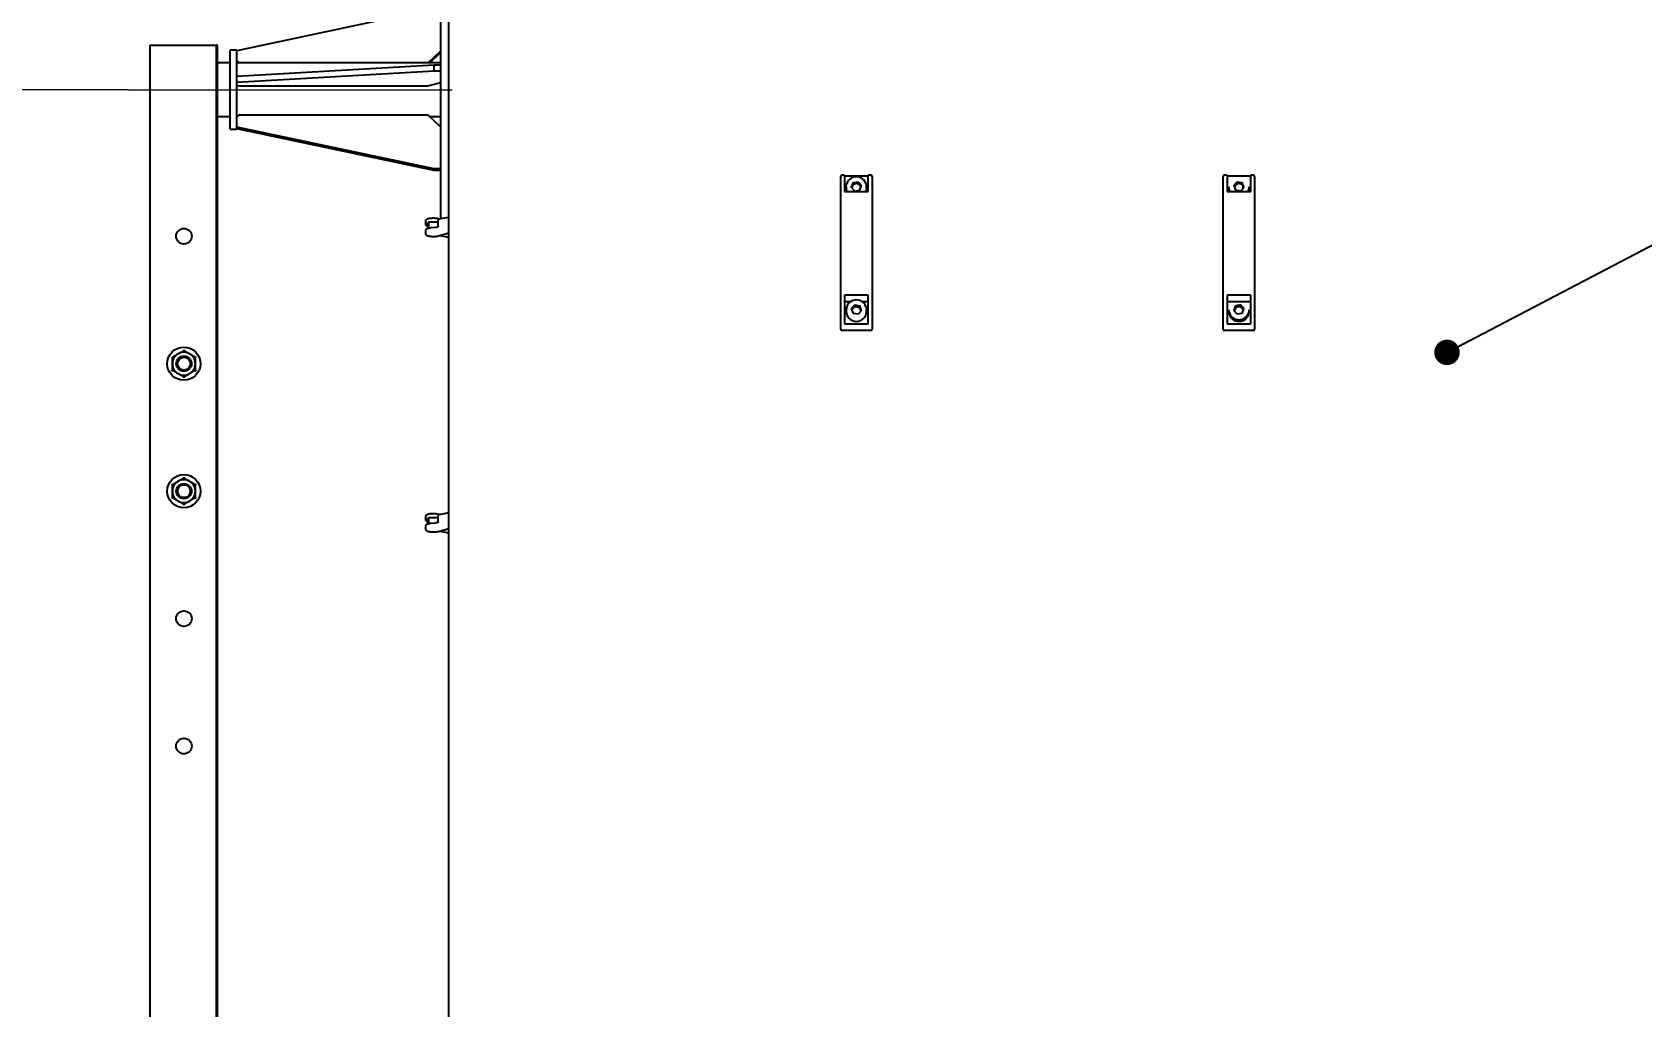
# Model space of a CAD drawing. Header units: millimetres. Extents: x 160 to 8396, y -16 to 5840.
# Drawn here: x 2949 to 4211, y 3765 to 4530 of the extents above; entities that cross this region are included whole.
import ezdxf

# ---------------------------------------------------------------- set-up
doc = ezdxf.new("R2010")
doc.units = ezdxf.units.MM
doc.header["$LTSCALE"] = 20
doc.linetypes.add('CENTERX2', pattern=[20.32, 12.7, -2.54, 2.54, -2.54])
doc.styles.add('SLDTEXTSTYLE1', font='TXT', dxfattribs={"width": 0.605})
doc.dimstyles.new('SLDDIMSTYLE1', dxfattribs={"dimtxt": 70, "dimasz": 60, "dimexe": 0, "dimexo": 0.0625, "dimgap": 17.5, "dimtad": 2, "dimdec": 0, "dimrnd": 1e-09, "dimzin": 12, "dimdsep": 46, "dimtxsty": 'SLDTEXTSTYLE1', "dimsah": 1, "dimcen": 0.09, "dimadec": 0, "dimazin": 3, "dimtol": 1, "dimtfac": 1, "dimtdec": 3, "dimtofl": 0, "dimtmove": 0, "dimatfit": 3, "dimfxl": 0, "dimfrac": 2, "dimtolj": 1, "dimarcsym": 0})
doc.dimstyles.new('SLDDIMSTYLE2', dxfattribs={"dimtxt": 0.18, "dimasz": 20, "dimexe": 0, "dimexo": 0.0625, "dimgap": 0, "dimtad": 0, "dimtih": 1, "dimtoh": 1, "dimdec": 0, "dimrnd": 1e-09, "dimzin": 0, "dimdsep": 46, "dimtxsty": 'Standard', "dimblk1": 'DOT', "dimblk2": 'DOT', "dimsah": 1, "dimcen": 0.09, "dimadec": 0, "dimazin": 0, "dimtfac": 20, "dimtdec": 0, "dimtofl": 0, "dimtmove": 0, "dimatfit": 3, "dimldrblk": 'DOT', "dimfxl": 0, "dimfrac": 2, "dimtolj": 1, "dimtzin": 0, "dimarcsym": 0})

# ---------------------------------------------------------------- blocks, each defined once
blk = doc.blocks.new('_D_7')
at = {"color": 7, "linetype": 'Continuous', "lineweight": 0}
for p, q in [((3024.2, 4484.9), (2772.2, 4484.9)), ((2792.2, 4484.9), (2792.2, 3609.9)), ((3002.2, 3609.9), (2772.2, 3609.9))]:
    blk.add_line(p, q, dxfattribs=at)
at = {"color": 7, "linetype": 'Continuous', "lineweight": 18}
for points in [[(2792.2, 4484.9), (2782.2, 4424.9), (2802.2, 4424.9)], [(2792.2, 3609.9), (2802.2, 3669.9), (2782.2, 3669.9)]]:
    blk.add_solid(points, dxfattribs=at)
at = {"color": 7, "linetype": 'Continuous', "lineweight": 18, "char_height": 70, "attachment_point": 1, "rotation": 90, "style": 'SLDTEXTSTYLE1'}
for s, insert in [('*', (2702, 4108.7)), ('875', (2702, 3955.3))]:
    blk.add_mtext(s, dxfattribs=dict(at, insert=insert))
blk = doc.blocks.new('_D_9')
at = {"color": 7, "linetype": 'Continuous', "lineweight": 0}
for p, q in [((4574.2, 5069.3), (4574.2, 1335.3)), ((2992.2, 3609.9), (2992.2, 1335.3)), ((4574.2, 1355.3), (2992.2, 1355.3))]:
    blk.add_line(p, q, dxfattribs=at)
at = {"color": 7, "linetype": 'Continuous', "lineweight": 18}
for points in [[(2992.2, 1355.3), (3052.2, 1345.3), (3052.2, 1365.3)], [(4574.2, 1355.3), (4514.2, 1365.3), (4514.2, 1345.3)]]:
    blk.add_solid(points, dxfattribs=at)
at = {"color": 7, "linetype": 'Continuous', "lineweight": 18, "char_height": 70, "attachment_point": 1, "style": 'SLDTEXTSTYLE1'}
for s, insert in [('1582', (3644.8, 1445.5)), ('*', (3842.1, 1445.5))]:
    blk.add_mtext(s, dxfattribs=dict(at, insert=insert))
blk = doc.blocks.new('_Dot')
at = {"color": 0, "linetype": 'ByBlock', "lineweight": -2}
blk.add_line((-0.5, 0), (-1, 0), dxfattribs=at)
at = {"color": 0, "linetype": 'ByBlock', "const_width": 0.5}
blk.add_lwpolyline([(-0.25, 0, 1), (0.25, 0, 1)], format="xyb", close=True, dxfattribs=at)

msp = doc.modelspace()

# ---------------------------------------------------------------- linework, layer by layer
at = {"color": 7, "linetype": 'Continuous', "lineweight": 25}
for p, q in [((3275.7, 3687.5), (3275.7, 4586.8)), ((3269.2, 4455.7), (3269.2, 4581.3)), ((3264.2, 4548.3), (3109.2, 4515.5)), ((3041.2, 4519.9), (3041.2, 3619.9)), ((3041.2, 4519.9), (3093.2, 4519.9)), ((3094.2, 4519.9), (3093.2, 4519.9)), ((3093.2, 4519.9), (3093.2, 3620.8)), ((3094.2, 3719.9), (3094.2, 4519.9)), ((3109.2, 4515.9), (3104.2, 4515.9)), ((3104.2, 4453.9), (3104.2, 4515.9)), ((3109.2, 4495.3), (3109.2, 4515.9)), ((3109.2, 4507.7), (3111.1, 4505.9)), ((3259.3, 4505.9), (3269.2, 4515.5)), ((3269.2, 4514.2), (3260.6, 4505.9)), ((3104.2, 4505.9), (3094.2, 4505.9)), ((3109.8, 4505.9), (3109.2, 4506.4)), ((3269.2, 4505.9), (3109.2, 4505.9)), ((3264.2, 4504.1), (3109.2, 4495.3)), ((3264.2, 4499.3), (3109.2, 4490.5)), ((3109.2, 4490.5), (3109.2, 4495.3)), ((3264.2, 4499.3), (3264.2, 4504.1)), ((3269.2, 4504.1), (3264.2, 4504.1)), ((3269.2, 4499.3), (3264.2, 4499.3)), ((3109.2, 4455.7), (3109.2, 4490.5)), ((3109.2, 4490.5), (3109.2, 4490.5)), ((3109.2, 4488.4), (3111.2, 4487.9)), ((3111.2, 4487.9), (3259.2, 4487.9)), ((3259.2, 4487.9), (3269.2, 4490.5)), ((3094.2, 4463.9), (3104.2, 4463.9)), ((3111.2, 4465.2), (3109.2, 4463.3)), ((3109.2, 4463.9), (3109.8, 4463.9)), ((3111.2, 4465.2), (3259.2, 4465.2)), ((3269.2, 4455.6), (3259.2, 4465.2)), ((3260.6, 4463.9), (3269.2, 4463.9)), ((3104.2, 4453.9), (3109.2, 4453.9)), ((3109.2, 4455.6), (3109.2, 4455.7)), ((3264.2, 4422.7), (3109.2, 4455.6)), ((3109.2, 4454.3), (3109.2, 4455.6)), ((3109.2, 4453.9), (3109.2, 4454.3)), ((3264.2, 4421.4), (3109.2, 4454.3)), ((3269.2, 4443.5), (3269.2, 4455.7)), ((3269.2, 4383.5), (3269.2, 4443.5)), ((3269.2, 4422.7), (3264.2, 4422.7)), ((3264.2, 4421.4), (3264.2, 4422.7)), ((3269.2, 4421.4), (3264.2, 4421.4)), ((3583, 4402.7), (3583, 4416.8)), ((3586, 4417.8), (3584, 4417.8)), ((3586, 4417.8), (3586, 4404.9)), ((3604.5, 4417.1), (3586, 4417.1)), ((3587.2, 4408.7), (3587.2, 4407.4)), ((3592.6, 4412), (3591.2, 4408.3)), ((3593.9, 4405.3), (3591.2, 4408.3)), ((3591.9, 4409), (3591.5, 4407.9)), ((3592.6, 4410.8), (3591.9, 4409)), ((3592.6, 4412), (3596.6, 4412.7)), ((3592.6, 4410.8), (3592.6, 4412)), ((3592.6, 4410.8), (3594.6, 4411.2)), ((3593.9, 4405.3), (3597.8, 4406)), ((3594.6, 4411.2), (3596.6, 4411.5)), ((3596.6, 4412.7), (3599.2, 4409.7)), ((3596.6, 4411.5), (3596.6, 4412.7)), ((3596.6, 4411.5), (3597.9, 4410)), ((3597.8, 4406), (3599.2, 4409.7)), ((3597.9, 4410), (3598.9, 4408.9)), ((3603.2, 4407.4), (3603.2, 4408.7)), ((3606.5, 4417.8), (3604.5, 4417.8)), ((3604.5, 4404.9), (3604.5, 4417.8)), ((3607.5, 4416.8), (3607.5, 4402.7)), ((3883, 4402.7), (3883, 4416.8)), ((3886, 4417.8), (3884, 4417.8)), ((3886, 4417.8), (3886, 4404.9)), ((3904.5, 4417.1), (3886, 4417.1)), ((3887.2, 4408.7), (3887.2, 4407.4)), ((3888.3, 4404.9), (3887.7, 4406.2)), ((3891.2, 4409.7), (3893.9, 4412.7)), ((3891.2, 4409.7), (3892.6, 4406)), ((3891.5, 4408.9), (3892.5, 4410)), ((3892.5, 4410), (3893.9, 4411.5)), ((3896.6, 4405.3), (3892.6, 4406)), ((3893.9, 4412.7), (3897.8, 4412)), ((3893.9, 4411.5), (3893.9, 4412.7)), ((3893.9, 4411.5), (3895.8, 4411.2)), ((3895.8, 4411.2), (3897.8, 4410.8)), ((3896.6, 4405.3), (3899.2, 4408.3)), ((3899.2, 4408.3), (3897.8, 4412)), ((3897.8, 4410.8), (3897.8, 4412)), ((3898.5, 4409), (3897.8, 4410.8)), ((3898.9, 4407.9), (3898.5, 4409)), ((3903.2, 4407.4), (3903.2, 4408.7)), ((3906.5, 4417.8), (3904.5, 4417.8)), ((3904.5, 4404.9), (3904.5, 4417.8)), ((3907.5, 4416.8), (3907.5, 4402.7)), ((3583, 4325.4), (3583, 4402.7)), ((3586, 4404.9), (3604.5, 4404.9)), ((3607.5, 4402.7), (3607.5, 4325.4)), ((3883, 4325.4), (3883, 4402.7)), ((3886, 4404.9), (3904.5, 4404.9)), ((3907.5, 4402.7), (3907.5, 4325.4)), ((3257.2, 4381.7), (3257.2, 4379.6)), ((3259.7, 4380.9), (3259.2, 4380.4)), ((3267.2, 4380.9), (3259.7, 4380.9)), ((3259.7, 4380.9), (3259.7, 4376.1)), ((3268.3, 4383.3), (3267.2, 4383.6)), ((3267.2, 4378.5), (3267.2, 4382.5)), ((3275.7, 4384.6), (3267.8, 4383.2)), ((3257.2, 4374.2), (3257.2, 4372)), ((3259.2, 4375.9), (3259.2, 4380.4)), ((3265, 4376.7), (3261.5, 4376.4)), ((3266.6, 4377), (3266.6, 4377)), ((3267.2, 4377.8), (3267.2, 4378.5)), ((3267.2, 4370.1), (3274.8, 4372.2)), ((3268.3, 4370.4), (3275.7, 4369.1)), ((3583, 4302.2), (3583, 4325.4)), ((3604.5, 4323.7), (3586, 4323.7)), ((3586, 4323.7), (3586, 4301.2)), ((3586, 4318.6), (3590.8, 4318.6)), ((3599.6, 4318.6), (3604.5, 4318.6)), ((3604.5, 4301.2), (3604.5, 4323.7)), ((3607.5, 4325.4), (3607.5, 4302.2)), ((3883, 4302.2), (3883, 4325.4)), ((3904.5, 4323.7), (3886, 4323.7)), ((3886, 4323.7), (3886, 4301.2)), ((3886, 4318.6), (3904.5, 4318.6)), ((3904.5, 4301.2), (3904.5, 4323.7)), ((3907.5, 4325.4), (3907.5, 4302.2)), ((3587.2, 4312.1), (3587.2, 4310.8)), ((3593.9, 4316.1), (3591.2, 4313.1)), ((3591.2, 4313.1), (3592.6, 4309.4)), ((3592.5, 4313.4), (3591.5, 4312.3)), ((3593.9, 4314.9), (3592.5, 4313.4)), ((3596.6, 4308.7), (3592.6, 4309.4)), ((3593.9, 4316.1), (3597.8, 4315.4)), ((3593.9, 4314.9), (3593.9, 4316.1)), ((3593.9, 4314.9), (3595.8, 4314.6)), ((3595.8, 4314.6), (3597.8, 4314.2)), ((3599.2, 4311.7), (3596.6, 4308.7)), ((3599.2, 4311.7), (3597.8, 4315.4)), ((3597.8, 4314.2), (3597.8, 4315.4)), ((3598.5, 4312.4), (3597.8, 4314.2)), ((3598.9, 4311.3), (3598.5, 4312.4)), ((3603.2, 4310.8), (3603.2, 4312.1)), ((3887.2, 4312.1), (3887.2, 4310.8)), ((3892.6, 4315.4), (3891.2, 4311.7)), ((3893.9, 4308.7), (3891.2, 4311.7)), ((3891.9, 4312.4), (3891.5, 4311.3)), ((3892.6, 4314.2), (3891.9, 4312.4)), ((3896.6, 4316.1), (3892.6, 4315.4)), ((3892.6, 4314.2), (3892.6, 4315.4)), ((3894.6, 4314.6), (3892.6, 4314.2)), ((3897.8, 4309.4), (3893.9, 4308.7)), ((3896.6, 4314.9), (3894.6, 4314.6)), ((3896.6, 4316.1), (3899.2, 4313.1)), ((3896.6, 4314.9), (3896.6, 4316.1)), ((3896.6, 4314.9), (3897.9, 4313.4)), ((3897.8, 4309.4), (3899.2, 4313.1)), ((3897.9, 4313.4), (3898.9, 4312.3)), ((3903.2, 4310.8), (3903.2, 4312.1)), ((3583, 4297), (3583, 4302.2)), ((3606.5, 4296), (3584, 4296)), ((3586, 4301.2), (3604.5, 4301.2)), ((3607.5, 4302.2), (3607.5, 4297)), ((3883, 4297), (3883, 4302.2)), ((3906.5, 4296), (3884, 4296)), ((3886, 4301.2), (3904.5, 4301.2)), ((3907.5, 4302.2), (3907.5, 4297)), ((3257.2, 4149.9), (3257.2, 4147.7)), ((3257.2, 4142.3), (3257.2, 4140.2)), ((3259.7, 4149), (3259.2, 4148.5)), ((3259.2, 4144.1), (3259.2, 4148.5)), ((3267.2, 4149), (3259.7, 4149)), ((3259.7, 4149), (3259.7, 4144.2)), ((3265, 4144.9), (3261.5, 4144.5)), ((3266.6, 4145.2), (3266.6, 4145.2)), ((3268.3, 4151.5), (3267.2, 4151.8)), ((3267.2, 4146.6), (3267.2, 4150.7)), ((3267.2, 4146), (3267.2, 4146.6)), ((3275.7, 4152.8), (3267.8, 4151.4)), ((3267.2, 4138.3), (3274.8, 4140.4)), ((3268.3, 4138.6), (3275.7, 4137.3))]:
    msp.add_line(p, q, dxfattribs=at)
at = {"color": 7, "linetype": 'CENTERX2', "lineweight": 18}
msp.add_line((3024.2, 4484.9), (3319.2, 4484.9), dxfattribs=at)
at = {"color": 7, "linetype": 'Continuous', "lineweight": 25, "flags": 128}
for points in [[(3587.2, 4408.7), (3587.3, 4409.7), (3587.7, 4411.3)], [(3887.7, 4406.2), (3887.3, 4407.8), (3887.2, 4408.7)], [(3887.2, 4407.4), (3887.3, 4406.5), (3887.7, 4404.9)], [(3902.7, 4404.9), (3903, 4405.9), (3903.2, 4407.4)], [(3261.6, 4376.3), (3261.5, 4376.4), (3261.5, 4376.4)], [(3265.1, 4376.7), (3265, 4376.7), (3265, 4376.7)], [(3602.7, 4314.7), (3603.1, 4313.1), (3603.2, 4312.1)], [(3903.2, 4312.1), (3903.1, 4311.2), (3902.7, 4309.6)], [(3902.7, 4308.3), (3903.1, 4309.9), (3903.2, 4310.8)], [(3261.6, 4144.5), (3261.5, 4144.5), (3261.5, 4144.5)], [(3265.1, 4144.9), (3265, 4144.9), (3265, 4144.9)]]:
    msp.add_lwpolyline(points, dxfattribs=at)
at = {"color": 7, "linetype": 'Continuous', "lineweight": 25}
for centre, radius in [((3067.8, 4369.9), 6.1), ((3067.8, 4269.9), 13), ((3067.8, 4269.9), 6), ((3067.8, 4269.9), 5), ((3067.8, 4169.9), 13), ((3067.8, 4169.9), 6), ((3067.8, 4169.9), 5), ((3067.8, 4069.9), 6.1), ((3067.8, 3969.9), 6.1)]:
    msp.add_circle(centre, radius, dxfattribs=at)
for centre, radius, start, end in [((3584, 4416.8), 1, 90, 180), ((3594.7, 4407.4), 7.5, 180.0213, 200.1325), ((3595.2, 4408.5), 8.03, 1.8018, 159.3769), ((3595, 4407.8), 3.28, 159.8661, 181.4713), ((3595.1, 4407.7), 3.47, 99.714, 159.384), ((3595.2, 4407.6), 3.57, 41.8956, 100.3908), ((3595.4, 4407.8), 3.33, 8.6449, 41.6501), ((3595.7, 4407.4), 7.49, 339.8584, 359.9878), ((3606.5, 4416.8), 1, 0, 90), ((3884, 4416.8), 1, 90, 180), ((3895, 4407.8), 3.32, 138.3317, 171.3733), ((3895.2, 4407.6), 3.57, 79.6092, 138.1044), ((3895.3, 4407.7), 3.47, 20.616, 80.286), ((3895.4, 4407.8), 3.28, 358.5287, 20.1339), ((3895.7, 4408.7), 7.53, 328.998, 359.9288), ((3906.5, 4416.8), 1, 0, 90), ((3267.1, 4383.2), 0.38, 75.1123, 106.9915), ((3268, 4382.5), 0.75, 99.9262, 180), ((3595.2, 4311.9), 8.03, 20.6707, 178.1506), ((3595.2, 4311.1), 8, 181.5182, 358.4818), ((3595, 4311.2), 3.32, 138.3317, 171.3733), ((3595.2, 4311), 3.57, 79.6092, 138.1044), ((3595.3, 4311.1), 3.47, 20.616, 80.286), ((3595.4, 4311.2), 3.28, 358.5287, 20.1339), ((3895.2, 4312.4), 8.03, 181.8018, 339.3769), ((3895.2, 4311.1), 8.03, 181.8494, 339.3293), ((3895, 4311.2), 3.28, 159.8661, 181.4713), ((3895.1, 4311.1), 3.47, 99.714, 159.384), ((3895.2, 4311), 3.57, 41.8956, 100.3908), ((3895.4, 4311.2), 3.33, 8.6449, 41.6501), ((3583.9, 4297), 0.983, 181.0102, 270.9758), ((3606.5, 4297), 0.983, 269.0242, 358.9898), ((3883.9, 4297), 0.983, 181.0102, 270.9758), ((3906.5, 4297), 0.983, 269.0242, 358.9898), ((3067.8, 4269.9), 9, 120, 180), ((3067.8, 4269.9), 9, 180, 240), ((3067.8, 4269.9), 9, 60, 120), ((3067.8, 4269.9), 9, 0, 60), ((3067.8, 4269.9), 9, 300, 0), ((3067.8, 4269.9), 9, 240, 300), ((3067.8, 4169.9), 9, 60, 120), ((3067.8, 4169.9), 9, 120, 180), ((3067.8, 4169.9), 9, 180, 240), ((3067.8, 4169.9), 9, 0, 60), ((3067.8, 4169.9), 9, 300, 0), ((3067.8, 4169.9), 9, 240, 300), ((3267.1, 4151.4), 0.38, 75.1123, 106.9915), ((3268, 4150.7), 0.75, 99.9262, 180)]:
    msp.add_arc(centre, radius, start, end, dxfattribs=at)
for points, knots in [([(3267.2, 4383.6), (3267, 4383.6), (3266.5, 4383.8), (3265.5, 4383.9), (3264.1, 4384), (3262.8, 4384), (3261.5, 4383.9), (3260.2, 4383.7), (3259.1, 4383.5), (3258.3, 4383.1), (3257.7, 4382.7), (3257.3, 4382.3), (3257.3, 4381.9), (3257.2, 4381.8)], [0, 0, 0, 0, 0.053876, 0.158642, 0.261545, 0.363549, 0.465441, 0.567701, 0.671093, 0.777203, 0.878463, 0.952029, 1, 1, 1, 1]), ([(3257.2, 4379.5), (3257.2, 4379.5), (3257.2, 4379.3), (3257.4, 4378.9), (3257.7, 4378.5), (3258.3, 4378.1), (3258.9, 4377.9), (3259.2, 4377.8)], [0, 0, 0, 0, 0.0197074, 0.2320938, 0.4392332, 0.6919899, 1, 1, 1, 1]), ([(3261.5, 4376.4), (3261.3, 4376.3), (3260.7, 4376.3), (3259.7, 4376.1), (3258.7, 4375.8), (3257.9, 4375.4), (3257.5, 4375), (3257.2, 4374.5), (3257.2, 4374.3), (3257.2, 4374.2)], [0, 0, 0, 0, 0.0974108, 0.285006, 0.4757866, 0.6743, 0.8262726, 0.9558078, 1, 1, 1, 1]), ([(3257.2, 4372), (3257.2, 4371.9), (3257.2, 4371.6), (3257.5, 4371.2), (3258, 4370.8), (3258.7, 4370.4), (3259.7, 4370.1), (3260.9, 4369.9), (3262.2, 4369.8), (3263.6, 4369.7), (3264.9, 4369.8), (3266.1, 4369.9), (3266.8, 4370.1), (3267.2, 4370.1)], [0, 0, 0, 0, 0.035905, 0.105655, 0.180836, 0.278107, 0.38777, 0.492478, 0.59476, 0.696164, 0.797471, 0.899153, 1, 1, 1, 1]), ([(3266.6, 4377), (3266.4, 4377), (3265.8, 4376.8), (3265.3, 4376.8), (3265, 4376.8)], [0, 0, 0, 0, 0.41395, 1, 1, 1, 1]), ([(3267.2, 4377.7), (3267.2, 4377.6), (3267.2, 4377.4), (3267.1, 4377.3), (3267, 4377.1), (3266.8, 4377), (3266.6, 4377), (3266.6, 4377)], [0, 0, 0, 0, 0.156506, 0.455977, 0.715359, 0.896012, 1, 1, 1, 1]), ([(3274.8, 4372.2), (3274.9, 4372.2), (3275.1, 4372.3), (3275.3, 4372.3), (3275.5, 4372.3)], [0, 0, 0, 0, 0.042697, 1, 1, 1, 1]), ([(3063.3, 4277.7), (3063.9, 4278), (3065.2, 4278.8), (3066.7, 4279.6), (3067.5, 4280.1), (3067.8, 4280.3)], [0, 0, 0, 0, 0.406292, 0.82727, 1, 1, 1, 1]), ([(3067.8, 4280.9), (3067.8, 4280.8), (3067.8, 4280.8), (3067.8, 4280.6), (3067.8, 4280.4), (3067.8, 4280.3), (3067.8, 4280.3), (3067.8, 4280.3)], [0, 0, 0, 0, 0.005593, 0.267766, 0.528741, 0.763886, 1, 1, 1, 1]), ([(3067.8, 4280.3), (3068.5, 4279.9), (3069.9, 4279), (3071.4, 4278.1), (3072.2, 4277.7), (3072.3, 4277.7)], [0, 0, 0, 0, 0.48434, 0.986325, 1, 1, 1, 1]), ([(3058.3, 4275.4), (3058.3, 4275.4), (3058.3, 4275.3), (3058.5, 4275.2), (3058.6, 4275.1), (3058.7, 4275.1), (3058.8, 4275.1), (3058.8, 4275.1)], [0, 0, 0, 0, 0.005593, 0.267766, 0.528741, 0.763886, 1, 1, 1, 1]), ([(3058.8, 4275.1), (3059.5, 4275.5), (3060.9, 4276.3), (3062.4, 4277.2), (3063.2, 4277.7), (3063.3, 4277.7)], [0, 0, 0, 0, 0.48434, 0.986325, 1, 1, 1, 1]), ([(3058.8, 4269.9), (3058.8, 4270), (3058.8, 4270.8), (3058.8, 4272.2), (3058.8, 4273.8), (3058.8, 4274.8), (3058.8, 4275.1)], [0, 0, 0, 0, 0.066532, 0.435283, 0.814551, 1, 1, 1, 1]), ([(3058.8, 4264.7), (3058.8, 4265.1), (3058.8, 4266.2), (3058.8, 4267.9), (3058.8, 4269.2), (3058.8, 4269.9)], [0, 0, 0, 0, 0.26546, 0.628076, 1, 1, 1, 1]), ([(3072.3, 4277.7), (3072.9, 4277.3), (3074.2, 4276.6), (3075.7, 4275.7), (3076.5, 4275.2), (3076.8, 4275.1)], [0, 0, 0, 0, 0.406292, 0.82727, 1, 1, 1, 1]), ([(3076.8, 4275.1), (3076.8, 4275.1), (3076.8, 4275.1), (3076.9, 4275.1), (3077.1, 4275.2), (3077.2, 4275.3), (3077.3, 4275.4), (3077.3, 4275.4)], [0, 0, 0, 0, 0.236114, 0.471259, 0.732234, 0.994407, 1, 1, 1, 1]), ([(3076.8, 4269.9), (3076.8, 4270), (3076.8, 4270.8), (3076.8, 4272.2), (3076.8, 4273.8), (3076.8, 4274.8), (3076.8, 4275.1)], [0, 0, 0, 0, 0.066532, 0.435283, 0.814551, 1, 1, 1, 1]), ([(3076.8, 4264.7), (3076.8, 4265.1), (3076.8, 4266.2), (3076.8, 4267.9), (3076.8, 4269.2), (3076.8, 4269.9)], [0, 0, 0, 0, 0.26546, 0.628076, 1, 1, 1, 1]), ([(3058.3, 4264.4), (3058.3, 4264.4), (3058.3, 4264.4), (3058.5, 4264.5), (3058.6, 4264.6), (3058.7, 4264.7), (3058.8, 4264.7), (3058.8, 4264.7)], [0, 0, 0, 0, 0.005593, 0.267766, 0.528741, 0.763886, 1, 1, 1, 1]), ([(3063.3, 4262.1), (3062.6, 4262.4), (3061.4, 4263.2), (3059.9, 4264), (3059, 4264.5), (3058.8, 4264.7)], [0, 0, 0, 0, 0.406292, 0.82727, 1, 1, 1, 1]), ([(3067.8, 4259.5), (3067.1, 4259.9), (3065.6, 4260.7), (3064.1, 4261.6), (3063.3, 4262.1), (3063.3, 4262.1)], [0, 0, 0, 0, 0.48434, 0.986325, 1, 1, 1, 1]), ([(3072.3, 4262.1), (3071.6, 4261.7), (3070.4, 4261), (3068.9, 4260.1), (3068, 4259.6), (3067.8, 4259.5)], [0, 0, 0, 0, 0.406292, 0.82727, 1, 1, 1, 1]), ([(3067.8, 4259.5), (3067.8, 4259.5), (3067.8, 4259.5), (3067.8, 4259.3), (3067.8, 4259.1), (3067.8, 4259), (3067.8, 4258.9), (3067.8, 4258.9)], [0, 0, 0, 0, 0.236114, 0.471259, 0.732234, 0.994407, 1, 1, 1, 1]), ([(3076.8, 4264.7), (3076.1, 4264.3), (3074.6, 4263.5), (3073.1, 4262.6), (3072.3, 4262.1), (3072.3, 4262.1)], [0, 0, 0, 0, 0.48434, 0.986325, 1, 1, 1, 1]), ([(3076.8, 4264.7), (3076.8, 4264.7), (3076.8, 4264.7), (3076.9, 4264.6), (3077.1, 4264.5), (3077.2, 4264.4), (3077.3, 4264.4), (3077.3, 4264.4)], [0, 0, 0, 0, 0.236114, 0.471259, 0.732234, 0.994407, 1, 1, 1, 1]), ([(3063.3, 4177.7), (3063.9, 4178), (3065.2, 4178.8), (3066.7, 4179.6), (3067.5, 4180.1), (3067.8, 4180.3)], [0, 0, 0, 0, 0.406292, 0.82727, 1, 1, 1, 1]), ([(3067.8, 4180.9), (3067.8, 4180.8), (3067.8, 4180.8), (3067.8, 4180.6), (3067.8, 4180.4), (3067.8, 4180.3), (3067.8, 4180.3), (3067.8, 4180.3)], [0, 0, 0, 0, 0.005593, 0.267766, 0.528741, 0.763886, 1, 1, 1, 1]), ([(3067.8, 4180.3), (3068.5, 4179.9), (3069.9, 4179), (3071.4, 4178.1), (3072.2, 4177.7), (3072.3, 4177.7)], [0, 0, 0, 0, 0.48434, 0.986325, 1, 1, 1, 1]), ([(3058.3, 4175.4), (3058.3, 4175.4), (3058.3, 4175.3), (3058.5, 4175.2), (3058.6, 4175.1), (3058.7, 4175.1), (3058.8, 4175.1), (3058.8, 4175.1)], [0, 0, 0, 0, 0.005593, 0.267766, 0.528741, 0.763886, 1, 1, 1, 1]), ([(3058.8, 4175.1), (3059.5, 4175.5), (3060.9, 4176.3), (3062.4, 4177.2), (3063.2, 4177.7), (3063.3, 4177.7)], [0, 0, 0, 0, 0.4843403, 0.9863253, 1, 1, 1, 1]), ([(3058.8, 4169.9), (3058.8, 4170), (3058.8, 4170.8), (3058.8, 4172.2), (3058.8, 4173.8), (3058.8, 4174.8), (3058.8, 4175.1)], [0, 0, 0, 0, 0.0665323, 0.4352826, 0.8145508, 1, 1, 1, 1]), ([(3058.8, 4164.7), (3058.8, 4165.1), (3058.8, 4166.2), (3058.8, 4167.9), (3058.8, 4169.2), (3058.8, 4169.9)], [0, 0, 0, 0, 0.26546, 0.628076, 1, 1, 1, 1]), ([(3072.3, 4177.7), (3072.9, 4177.3), (3074.2, 4176.6), (3075.7, 4175.7), (3076.5, 4175.2), (3076.8, 4175.1)], [0, 0, 0, 0, 0.406292, 0.82727, 1, 1, 1, 1]), ([(3076.8, 4175.1), (3076.8, 4175.1), (3076.8, 4175.1), (3076.9, 4175.1), (3077.1, 4175.2), (3077.2, 4175.3), (3077.3, 4175.4), (3077.3, 4175.4)], [0, 0, 0, 0, 0.236114, 0.471259, 0.732234, 0.994407, 1, 1, 1, 1]), ([(3076.8, 4169.9), (3076.8, 4170), (3076.8, 4170.8), (3076.8, 4172.2), (3076.8, 4173.8), (3076.8, 4174.8), (3076.8, 4175.1)], [0, 0, 0, 0, 0.0665323, 0.4352826, 0.8145508, 1, 1, 1, 1]), ([(3076.8, 4164.7), (3076.8, 4165.1), (3076.8, 4166.2), (3076.8, 4167.9), (3076.8, 4169.2), (3076.8, 4169.9)], [0, 0, 0, 0, 0.26546, 0.628076, 1, 1, 1, 1]), ([(3058.3, 4164.4), (3058.3, 4164.4), (3058.3, 4164.4), (3058.5, 4164.5), (3058.6, 4164.6), (3058.7, 4164.7), (3058.8, 4164.7), (3058.8, 4164.7)], [0, 0, 0, 0, 0.005593, 0.267766, 0.528741, 0.763886, 1, 1, 1, 1]), ([(3063.3, 4162.1), (3062.6, 4162.4), (3061.4, 4163.2), (3059.9, 4164), (3059, 4164.5), (3058.8, 4164.7)], [0, 0, 0, 0, 0.406292, 0.82727, 1, 1, 1, 1]), ([(3067.8, 4159.5), (3067.1, 4159.9), (3065.6, 4160.7), (3064.1, 4161.6), (3063.3, 4162.1), (3063.3, 4162.1)], [0, 0, 0, 0, 0.48434, 0.986325, 1, 1, 1, 1]), ([(3072.3, 4162.1), (3071.6, 4161.7), (3070.4, 4161), (3068.9, 4160.1), (3068, 4159.6), (3067.8, 4159.5)], [0, 0, 0, 0, 0.406292, 0.82727, 1, 1, 1, 1]), ([(3067.8, 4159.5), (3067.8, 4159.5), (3067.8, 4159.5), (3067.8, 4159.3), (3067.8, 4159.1), (3067.8, 4159), (3067.8, 4158.9), (3067.8, 4158.9)], [0, 0, 0, 0, 0.236114, 0.471259, 0.732234, 0.994407, 1, 1, 1, 1]), ([(3076.8, 4164.7), (3076.1, 4164.3), (3074.6, 4163.5), (3073.1, 4162.6), (3072.3, 4162.1), (3072.3, 4162.1)], [0, 0, 0, 0, 0.4843403, 0.9863253, 1, 1, 1, 1]), ([(3076.8, 4164.7), (3076.8, 4164.7), (3076.8, 4164.7), (3076.9, 4164.6), (3077.1, 4164.5), (3077.2, 4164.4), (3077.3, 4164.4), (3077.3, 4164.4)], [0, 0, 0, 0, 0.236114, 0.471259, 0.732234, 0.994407, 1, 1, 1, 1]), ([(3267.2, 4151.8), (3267, 4151.8), (3266.5, 4151.9), (3265.5, 4152.1), (3264.1, 4152.2), (3262.8, 4152.2), (3261.5, 4152.1), (3260.2, 4151.9), (3259.1, 4151.6), (3258.3, 4151.3), (3257.7, 4150.9), (3257.3, 4150.4), (3257.3, 4150.1), (3257.2, 4150)], [0, 0, 0, 0, 0.053876, 0.158642, 0.261545, 0.363549, 0.465441, 0.567701, 0.671093, 0.777203, 0.878463, 0.952029, 1, 1, 1, 1]), ([(3257.2, 4147.7), (3257.2, 4147.7), (3257.2, 4147.5), (3257.4, 4147.1), (3257.7, 4146.7), (3258.3, 4146.3), (3258.9, 4146.1), (3259.2, 4146)], [0, 0, 0, 0, 0.0197074, 0.2320938, 0.4392332, 0.6919899, 1, 1, 1, 1]), ([(3261.5, 4144.5), (3261.3, 4144.5), (3260.7, 4144.4), (3259.7, 4144.3), (3258.7, 4143.9), (3257.9, 4143.6), (3257.5, 4143.1), (3257.2, 4142.7), (3257.2, 4142.4), (3257.2, 4142.4)], [0, 0, 0, 0, 0.097411, 0.285006, 0.475787, 0.6743, 0.826273, 0.955808, 1, 1, 1, 1]), ([(3266.6, 4145.2), (3266.4, 4145.1), (3265.8, 4145), (3265.3, 4145), (3265, 4144.9)], [0, 0, 0, 0, 0.4139501, 1, 1, 1, 1]), ([(3267.2, 4145.9), (3267.2, 4145.8), (3267.2, 4145.6), (3267.1, 4145.4), (3267, 4145.3), (3266.8, 4145.2), (3266.6, 4145.2), (3266.6, 4145.2)], [0, 0, 0, 0, 0.156506, 0.455977, 0.715359, 0.896012, 1, 1, 1, 1]), ([(3257.2, 4140.2), (3257.2, 4140.1), (3257.2, 4139.8), (3257.5, 4139.3), (3258, 4139), (3258.7, 4138.6), (3259.7, 4138.3), (3260.9, 4138.1), (3262.2, 4137.9), (3263.6, 4137.9), (3264.9, 4137.9), (3266.1, 4138.1), (3266.8, 4138.2), (3267.2, 4138.3)], [0, 0, 0, 0, 0.035905, 0.105655, 0.180836, 0.278107, 0.38777, 0.492478, 0.59476, 0.696164, 0.797471, 0.899153, 1, 1, 1, 1]), ([(3274.8, 4140.4), (3274.9, 4140.4), (3275.1, 4140.5), (3275.3, 4140.5), (3275.5, 4140.4)], [0, 0, 0, 0, 0.042697, 1, 1, 1, 1])]:
    msp.add_open_spline(points, degree=3, knots=knots, dxfattribs=at)

# ---------------------------------------------------------------- dimensions: what is measured, and where the dimension line sits
at = {"color": 7, "linetype": 'Continuous', "lineweight": 18}
dim = msp.add_linear_dim(base=(2992.2, 1355.3), p1=(4574.2, 5069.3), p2=(2992.2, 3609.9), text='<>*', dimstyle='SLDDIMSTYLE1', dxfattribs=at)
dim.commit()
dim.dimension.update_dxf_attribs({"geometry": '_D_9', "text_midpoint": (3758.8, 1355.3), "dimtype": 160})
dim = msp.add_linear_dim(base=(2792.2, 3609.9), p1=(3024.2, 4484.9), p2=(3002.2, 3609.9), angle=90, text='<>*', dimstyle='SLDDIMSTYLE1', dxfattribs=at)
dim.commit()
dim.dimension.update_dxf_attribs({"geometry": '_D_7', "text_midpoint": (2792.2, 4047.4), "dimtype": 160})

# ---------------------------------------------------------------- leaders
at = {"color": 7, "linetype": 'Continuous', "lineweight": 0}
msp.add_leader([(4058.4, 4278.8), (4972, 4757.3), (5044.9, 4757.3)], dimstyle='SLDDIMSTYLE2', dxfattribs=at)

doc.saveas('drawing.dxf')
